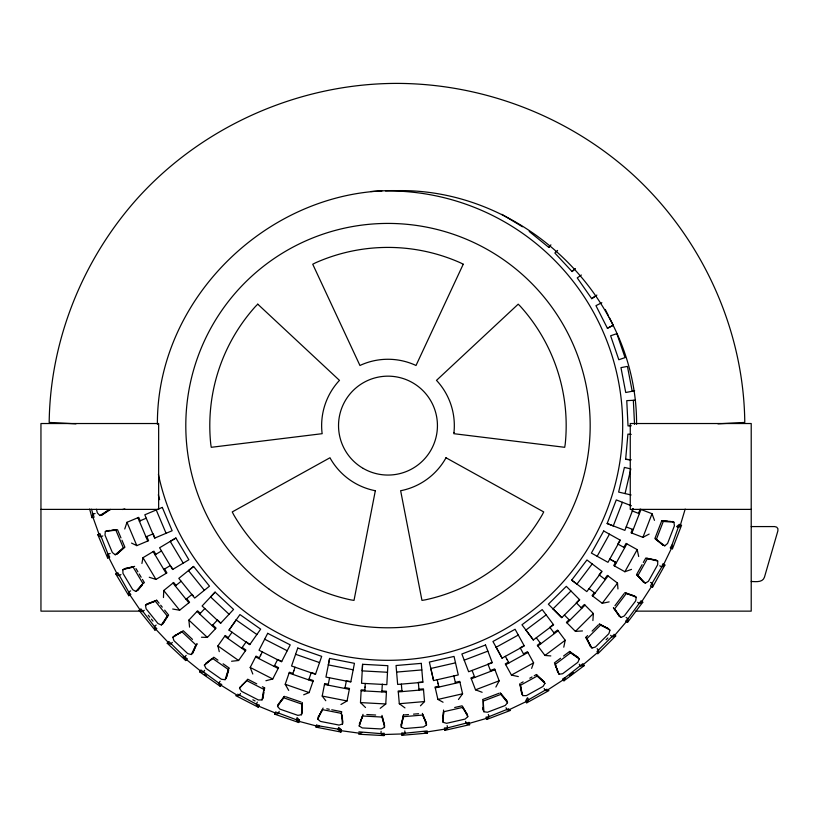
<?xml version="1.0" encoding="UTF-8"?>
<svg xmlns="http://www.w3.org/2000/svg" width="819" height="819" viewBox="0 0 819 819"><rect width="100%" height="100%" fill="white"/><g stroke="black" fill="none" stroke-linecap="round" stroke-linejoin="round"><path stroke-width="1.23" d="M646.918 558.261L655.906 560.042L657.708 561.046L657.688 564.66L648.443 581.255L645.382 583.169L643.58 582.166L636.547 574.621L642.096 564.67M501.074 693.662L506.807 700.808L507.545 702.733L505.2 705.497L487.459 712.254L483.886 711.752L483.149 709.827L483.21 701.105L482.606 699.539L499.17 693.222M277.518 706.449L284.398 696.273L278.184 704.504L277.518 706.449L279.934 709.141L297.87 715.356L301.433 714.752L302.109 712.806L302.313 703.644M301.433 714.752L302.334 702.497M163.452 597.553L163.749 590.509L173.669 582.504L176.003 585.39M157.402 424.324C156.675 297.369 270.761 188.155 396.98 190.643C523.198 188.155 637.295 297.369 636.568 424.324M384.602 725.347L384.49 727.405L381.234 728.971L362.274 727.937L359.203 726.023L362.193 716.482M365.52 707.524L360.483 702.589L361.179 689.854L364.885 690.059M362.582 664.301L361.548 683.271L386.824 684.653L387.858 665.683L362.582 664.301L362.233 670.577M363.012 714.342L359.203 726.023M364.834 690.96L365.243 683.466M381.889 691.891L382.309 684.09M381.101 731.336L380.978 733.629L384.039 735.605L384.162 733.23L380.978 733.629L358.886 731.848M381.971 715.376L384.49 727.405M380.221 708.322L385.769 703.971L386.466 691.236L381.941 690.99M365.018 687.653L365.049 686.998M592.895 620.556L593.365 613.513L584.367 604.483L581.162 607.678M462.663 706.797L467.352 714.67L467.803 716.676L465.11 719.082L446.601 723.31L443.13 722.317L443.57 710.042M442.864 718.028L443.366 712.325M630.65 459.776L625.644 459.326L627.917 434.111L631.193 434.398M240.438 686.506L239.506 688.339L241.523 691.338L258.425 699.999L262.039 699.887L262.971 698.054L263.861 689.373L264.629 687.878L262.377 686.731M109.531 530.436L105.354 531.429L104.975 535.032L112.357 552.528L115.192 554.76L117.097 553.961L124.038 547.983M107.627 557.954L108.067 554.33L99.979 533.701L97.789 534.623L107.627 557.954L109.818 557.033M625.593 620.976L627.497 622.409L627.968 618.795L640.397 601.75M636.23 597.266L624.856 592.628L634.592 596.027L636.23 597.266L635.708 600.849L624.252 615.98L620.945 617.454L619.307 616.216L613.39 607.77L620.945 617.454M442.854 719.072L443.939 711.68L462.448 707.452L467.352 714.67M262.971 698.054L263.892 692.403M264.261 690.141L264.629 687.878M262.039 699.887L263.861 689.373L246.969 680.722L241.37 685.687M141.912 563.472L142.977 557.698L153.921 551.156L155.825 554.34M340.929 732.032L338.175 729.657L338.616 727.405L341.39 729.709L340.929 732.032L316.093 727.149L316.554 724.815M331.767 709.766L341.707 711.721L341.38 713.369L342.915 721.959L342.516 723.976L339.076 725.081L320.444 721.416L317.68 719.092L321.959 710.063M325.788 700.726L322.205 696.068L324.662 683.558L328.306 684.274M329.607 658.445L325.942 677.078L350.788 681.971L354.453 663.329L329.607 658.445L328.399 664.608M323.075 708.056L317.68 719.092M328.132 685.155L329.576 677.794M344.881 688.451L346.396 680.794M340.95 704.494L347.051 700.951L349.508 688.441L345.065 687.571M563.769 647.174L565.212 640.274L557.565 630.067L553.941 632.79M422.799 714.455L426.351 722.901L426.525 724.958L423.515 726.965L404.596 728.572L401.29 727.098L403.439 715.007L408.486 714.577M401.29 727.098L401.115 725.05L403.439 715.007M625.061 493.57L630.814 468.908L624.395 467.414L618.642 492.076L631.101 494.973M211.967 658.609L204.381 665.12L205.968 668.376L221.499 679.299L225.092 679.688L226.269 678.009L228.368 669.532L229.33 668.161L223.116 663.789M94.236 517.035L91.943 517.649L92.875 514.127L91.574 509.234M685.175 509.101L680.169 525.767M609.92 630.149L599.303 623.965L608.466 628.685L609.92 630.149L608.906 633.619L595.454 647.01L591.983 648.013L590.53 646.549L585.851 637.366L587.643 635.575M401.115 725.05L403.583 716.676L422.502 715.069L426.351 722.901M226.269 678.009L228.655 670.351M225.092 679.688L228.368 669.532L212.838 658.609L205.569 663.441M124.754 529.002L126.976 522.307L138.728 517.362L140.172 520.771M274.826 714.209L275.604 711.967L296.345 719.768L299.519 720.259L298.74 722.501L274.826 714.209L278.409 713.544L279.156 711.373M288.687 690.407L285.207 684.274L289.383 672.235L292.885 673.453M292.588 674.303L295.055 667.209M293.683 671.17L293.888 670.556M308.722 679.903L311.281 672.522M303.685 694.788L309.121 692.577L313.298 680.528L309.019 679.043M531.623 668.376L533.609 662.847L527.456 651.678L523.484 653.869M671.703 547.839L663.585 564.629M613.001 525.788L607.145 523.525L616.277 499.907L631.388 505.753M613.298 525.9L622.42 502.282M632.882 508.763L632.063 510.872L639.352 513.687M633.169 508.875L624.866 530.374L607.145 523.525M632.36 529.289L631.019 532.749L642.915 537.346L649.16 534.08M638.513 513.37L640.151 509.142L652.037 513.728L654.473 520.352M631.859 533.077L640.99 509.459M642.915 537.346L652.037 513.728M667.434 521.191L661.711 520.864L654.872 538.574L664.803 545.812L667.567 543.488L674.416 525.778L673.924 522.194L672.01 521.447M671.918 545.167L679.371 524.293L676.617 526.627L678.767 527.456L681.592 525.153L672.46 548.771L670.249 547.911L671.918 545.167L672.46 548.771M192.721 653.05L195.966 644.952L197.113 643.724L192.721 653.05L191.308 654.545L187.807 653.654L173.956 640.673L172.829 637.243L181.255 631.848M563.963 680.804L565.417 677.456L582.8 663.718L584.223 665.612L563.963 680.804L562.54 678.9M563.564 656.009L569.645 651.443L578.06 657.401L579.299 659.049L577.815 662.336L562.622 673.73L559.039 674.232L555.2 665.008M359.316 723.965L362.919 716.021L381.879 717.055L384.213 724.16M191.308 654.545L195.966 644.952L182.115 631.961L174.242 635.739M252.795 674.017L250.204 667.454L256.019 656.111L259.316 657.8M240.448 693.447L239.394 695.485L235.759 695.648L258.292 707.196L259.377 705.077L256.296 704.145L237.694 694.184M258.906 658.609L262.326 651.924M260.422 655.65L260.718 655.077M274.109 666.39L277.672 659.438M257.34 702.108L256.296 704.145L258.292 707.196M265.899 680.732L272.737 679.002L278.552 667.659L274.519 665.591M495.884 687.039L499.18 680.804L494.635 668.898L490.397 670.505M597.143 556.285L609.469 534.162M620.034 540.059L617.823 544.011L624.651 547.819M615.55 562.295L613.738 565.53L624.877 571.744L631.521 569.379M623.863 547.379L626.064 543.417L637.202 549.621L638.687 556.521M614.537 565.97L626.852 543.857M624.877 571.744L637.202 549.621M643.324 562.458L645.792 558.036L657.708 561.046M652.548 587.162L664.874 565.049L662.796 563.892L661.762 566.932L650.481 586.005L652.548 587.162L652.518 583.517L650.511 582.401M159.091 603.204L156.705 600.255L147.082 603.941L145.475 605.241L146.099 608.793L158.016 623.576L161.363 624.948L162.961 623.658L167.311 616.093L168.622 615.038L164.65 610.104M525.593 700.736L526.74 702.815L528.634 699.702L546.928 689.188M534.223 675.757L536.445 674.528L543.949 681.592L544.942 683.394L543.017 686.455L526.392 695.628L522.778 695.618L521.775 693.816L520.034 684.827M318.069 717.075L322.747 709.704L341.38 713.369L342.516 723.976M526.238 699.723L527.528 697.696L528.634 699.702L526.607 700.388M641.441 602.078L651.607 586.414M162.961 623.658L167.987 615.99M161.363 624.948L167.311 616.093L155.395 601.31L147.082 603.941M613.421 635.165L596.979 651.535M229.023 630.108L239.947 614.567L260.657 629.146L249.723 644.676L229.023 630.108L236.333 619.707M228.122 637.837L227.733 638.38L232.053 632.237M201.781 670.659L218.816 683.107L221.734 684.459L220.362 686.404L199.652 671.836L201.024 669.891M219.267 651.637L217.885 645.925L225.225 635.503L228.255 637.632M204.607 670.3L203.286 672.184L199.652 671.836M241.697 648.198L246.202 641.809L249.908 644.42M220.137 681.234L218.816 683.107L220.362 686.404M231.582 661.25L238.595 660.493L245.925 650.071L242.219 647.46M458.456 699.518L462.581 693.795L459.746 681.367L455.323 682.381M571.672 580.139L586.947 559.961L602.088 571.427L586.813 591.605L571.672 580.139L576.678 583.937M576.924 584.121L592.198 563.933M601.166 572.143L599.109 574.846L605.333 579.565M594.307 592.639L592.076 595.587L602.231 603.286L609.141 601.873M604.617 579.023L607.35 575.409L617.516 583.097L617.946 588.963M592.792 596.14L608.077 575.952M602.231 603.286L617.516 583.097M614.926 605.743L624.088 593.632M627.497 622.409L642.772 602.221L640.878 600.788M133.528 566.625L124.601 568.683L122.84 569.737L122.963 573.351L132.698 589.649L135.821 591.472L137.592 590.417L142.946 583.527L144.39 582.657L142.445 579.402M627.088 620.833L614.168 635.953M529.197 231.449L548.843 247.43L550.921 244.871M548.843 247.43L550.419 245.475M488.308 714.465L489.117 716.615L485.964 717.209L486.803 719.43L489.117 716.615L508.701 708.742M278.184 704.504L283.845 697.86L301.781 704.084L302.109 712.806M137.592 590.417L142.127 585.247M135.821 591.472L142.946 583.527L133.2 567.229L124.601 568.683M167.219 643.232L168.847 641.492L184.623 657.063L187.326 658.804L185.698 660.544L167.219 643.232L170.762 644.072L172.338 642.403M189.568 627.129L188.882 620.106L197.594 610.81L200.307 613.339M215.09 592.127L202.109 605.988L220.587 623.3L233.569 609.438L215.09 592.127L210.8 596.713M199.682 614.004L204.811 608.527M212.141 625.675L217.485 619.973L220.792 623.075M186.189 655.384L184.623 657.063L185.698 660.544M201.484 637.233L207.361 637.417L216.073 628.112L212.766 625.02M420.454 705.804L424.529 701.566L423.443 688.871L418.929 689.25M239.506 688.339L247.737 679.217L256.746 683.845M597.45 652.671L582.237 665.489M553.02 608.875L570.966 591.011M579.494 599.58L576.279 602.784L581.797 608.322M561.773 617.659L579.719 599.805L566.318 586.343L548.372 604.207L561.773 617.659L552.805 608.66M569.051 619.727L566.431 622.338L575.419 631.377L582.463 630.937M567.065 622.983L585.012 605.118M575.419 631.377L593.365 613.513M592.127 631.111L598.402 624.856M606.091 639.762L607.882 637.97M614.035 634.285L615.714 635.964L597.768 653.828L598.74 650.317L597.123 648.689M117.097 553.961L123.352 547.88L124.908 547.235L121.949 540.233M557.606 250.43L554.842 252.989L572.071 271.55L574.836 268.98M572.071 271.55L575.286 268.56M444.952 730.323L447.635 727.856L469.103 722.368L469.635 724.682L444.952 730.323L444.42 727.999L447.635 727.856L447.123 725.614M626.381 620.249L627.968 618.795L626.136 617.413M115.192 554.76L123.352 547.88L115.97 530.384L107.248 530.63M569.666 675.675L573.535 672.542M139.076 610.39L140.929 608.896L154.392 626.504L156.818 628.613L154.965 630.098L139.076 610.39L142.475 611.721L144.257 610.278M193.601 566.451L178.808 578.368L194.697 598.075L209.49 586.158L193.601 566.451L188.708 570.393M156.705 600.255L145.475 605.241M175.297 585.964L181.142 581.255M186.015 599.252L192.096 594.359L193.519 596.119M156.173 625.061L154.392 626.504L154.965 630.098M172.686 609.019L179.637 610.216L189.558 602.221L186.712 598.689M204.381 665.12L213.8 657.237L217.946 660.145M525.911 630.057L546.16 614.864M553.419 624.539L549.795 627.262L554.483 633.517M533.353 639.977L553.603 624.795L542.209 609.592L521.959 624.784L533.353 639.977L525.726 629.811M540.274 643.038L537.315 645.259L544.963 655.456L550.818 655.917M537.858 645.986L558.108 630.794M544.963 655.456L565.212 640.274M560.524 658.281L554.453 662.837L559.039 674.232M101.863 515.008L108.917 509.868L110.534 509.438L101.863 515.008L99.877 515.54L97.379 512.929L96.396 509.254M581.367 275.02L577.241 277.897L591.717 298.669L596.877 295.075M591.717 298.669L596.222 295.526M404.801 730.927L404.995 733.22L401.791 732.913L401.996 735.288L404.995 733.22L425.982 731.05M547.757 689.905L563.411 679.739M99.877 515.54L108.917 509.868M664.874 565.049L661.762 566.932L659.756 565.816M115.786 573.955L117.823 572.727L128.706 592.035L130.815 594.461L128.778 595.679L115.786 573.955L118.96 575.737L120.936 574.559M175.89 538.022L159.592 547.768L172.574 569.502L188.882 559.756L175.89 538.022L170.495 541.246M134.644 566.359L122.84 569.737M155.047 554.801L161.486 550.952M163.81 569.461L170.516 565.448M130.671 590.857L128.706 592.035L128.778 595.679M149.253 577.262L155.968 579.422L166.912 572.89L164.588 568.99M172.829 637.243L183.261 630.743L192.496 639.393M496.109 647.266L518.284 635.042M524.119 645.628L520.157 647.819L523.925 654.657M502.098 658.128L524.273 645.904L515.1 629.268L492.936 641.492L502.098 658.128L495.966 647M508.538 662.11L505.282 663.902L511.445 675.071L518.325 676.586M505.722 664.7L527.897 652.477M511.445 675.071L533.609 662.847M520.925 683.087L523.136 681.869M529.791 678.193L532.012 676.975M526.74 702.815L548.914 690.591L545.27 690.54L544.154 688.523M527.016 701.207L509.06 709.766M601.842 302.692L595.956 305.671L607.401 328.255L613.001 325.419M607.401 328.255L613.277 325.276L609.275 317.373M563.503 678.419L565.417 677.456M362.018 732.585L358.753 734.223L384.039 735.605M642.772 602.221L639.424 603.654L637.591 602.272M102.795 535.943L100.686 536.834L97.789 534.623M139.947 520.874L139.332 521.13L146.253 518.212M145.977 536.854L153.173 533.824L154.934 538.001M110.176 553.439L108.067 554.33L109.234 556.132M131.531 543.079L136.824 545.638L148.567 540.683L146.806 536.506M486.988 718.243L469.072 723.443M464.209 660.155L487.868 651.136M492.178 662.438L487.94 664.055L490.724 671.355M474.447 676.586L470.976 677.917L475.522 689.823L482.135 692.29M471.304 678.756L494.963 669.737M475.522 689.823L499.18 680.804M486.803 719.43L510.462 710.411L506.869 709.848L506.05 707.698M316.093 727.149L319.543 725.992L341.39 729.709M615.714 635.964L612.202 636.916L610.575 635.288M95.096 513.533L92.875 514.127L93.786 516.062M122.563 509.52L124.846 508.906M430.825 668.478L455.507 662.837M433.589 680.569L458.271 674.938L454.043 656.418L429.361 662.059L433.589 680.569L430.753 668.181M438.677 686.179L435.063 687.008L437.899 699.436L443.069 702.231M435.258 687.888L459.94 682.247M437.899 699.436L462.581 693.795M454.678 707.503L462.08 705.814L467.803 716.676M634.643 390.796L625.736 392.506L620.966 367.639L627.436 366.4L632.207 391.267M426.443 732.043L444.871 729.125M584.223 665.612L580.61 666.072L579.228 664.229M105.354 531.429L117.526 529.739L120.966 537.899M111.814 530.231L116.38 529.832M396.611 672.082L421.836 669.932M422.86 681.981L418.345 682.37L419.011 690.151M401.914 690.704L398.218 691.011L399.303 703.716L404.975 707.903M398.3 691.912L423.525 689.762M399.303 703.716L424.529 701.566M413.534 714.148L418.581 713.718M401.996 735.288L427.221 733.138L427.016 730.763M717.956 423.832L744.778 422.44C743.795 327.61 700.48 234.971 629.903 171.918C566.277 115.438 482.022 83.569 396.98 83.395C299.774 83.395 203.747 125.481 138.298 197.43C83.006 258.661 50.143 339.803 49.181 422.44L76.003 423.832M402.897 733.926L384.254 734.51M635.513 400.194L626.76 400.634L628.03 425.921L631.316 425.757M670.761 521.457L661.711 520.864M40.95 509.387L158.651 509.387L158.651 423.525L40.95 423.525L40.95 611.138L138.923 611.138M751.218 509.387L630.261 509.387L630.261 423.525L751.218 423.525L751.218 611.138L635.493 611.138M751.218 526.576L774.651 526.576L776.719 527.16L777.907 528.726L777.876 530.876L764.465 577.18C762.673 582.719 755.64 581.623 751.218 581.47M359.398 733.21L339.69 730.487M362.223 670.884L387.5 672.266M361.138 690.755L386.414 692.147M360.483 702.589L385.769 703.971M366.81 714.547L375.655 715.028M673.924 522.194L663.288 521.468L656.439 539.189L662.878 545.065L664.803 545.812M625.644 459.326L631.121 459.817M655.906 560.042L647.266 558.855L638.021 575.44L643.58 582.166M328.337 664.905L353.173 669.799M347.502 681.009L350.839 681.664M324.488 684.438L349.334 689.332M322.205 696.068L347.051 700.951M326.801 708.793L329.279 709.274M298.474 721.191L316.503 726.023M634.592 596.027L626.197 593.642L614.731 608.783L619.307 616.216M469.635 724.682L466.144 723.627L465.642 721.385M295.608 654.279L319.533 662.581M312.356 672.89L315.571 674.006M289.087 673.085L313.012 681.388M285.207 684.274L309.121 692.577M285.585 696.693L301.136 702.078M275.041 712.888L258.937 706.285M626.197 526.914L633.2 529.617M317.547 725.204L319.543 725.992M608.466 628.685L600.491 625.163L587.028 638.554L590.53 646.549M423.914 731.602L427.221 733.138M236.763 694.993L220.905 685.165M264.68 639.199L287.213 650.747M278.675 659.96L281.705 661.506M255.61 656.91L278.143 668.458M250.204 667.454L272.737 679.002M252.836 699.795L255.088 700.951M615.755 562.407L609.786 559.08L616.338 562.735M636.547 574.621L645.382 583.169M501.883 214.343L522.471 226.771M578.06 657.401L570.648 652.794L569.645 651.443M236.159 619.963L256.869 634.53M224.703 636.24L245.413 650.808M217.885 645.925L238.595 660.493M579.299 659.049L570.648 652.794L555.456 664.189L557.811 672.594M589.045 588.646L595.034 593.181M655.763 539.301L662.878 545.065M183.087 656.879L200.491 670.976M204.361 674.109L206.296 675.675M543.949 681.592L537.254 676.003L536.445 674.528M210.585 596.938L229.064 614.25M196.98 611.465L215.458 628.777M188.882 620.106L207.361 637.417M544.942 683.394L537.254 676.003L520.628 685.175L521.775 693.816M167.956 642.116L155.139 628.562M564.404 615.049L569.696 620.362M585.851 637.366L591.983 648.013M299.519 720.259L297.092 717.598L296.345 719.768L298.74 722.501M506.807 700.808L500.952 694.338L500.358 692.772M140.264 610.196L129.781 594.768M188.472 570.577L204.361 590.294M172.973 583.077L188.861 602.784M163.749 590.509L179.637 610.216M160.678 605.18L162.264 607.145M148.229 615.202L149.826 617.178M151.413 619.154L152.999 621.119M507.545 702.733L500.952 694.338L483.21 701.105L483.886 711.752M540.427 643.232L540.816 643.754L536.322 637.755M170.229 541.4L183.221 563.134M171.099 566.42L172.84 569.338M153.143 551.617L166.134 573.351M142.977 557.698L155.968 579.422M135.944 568.54L137.899 571.795M139.199 573.965L141.144 577.231M507.053 659.438L507.37 660.001M505.343 656.336L508.968 662.909M519.809 683.701L522.778 695.618M108.425 556.869L116.902 573.505M605.272 309.469L608.128 315.12M156.234 509.971L166.073 533.302M137.899 517.71L147.737 541.042M126.976 522.307L136.824 545.638M426.525 724.958L422.358 713.39M98.915 533.906L93.049 517.516M472.092 670.423L474.764 677.436M158.313 494.789L159.613 499.682M89.66 509.08L91.943 517.649M382.268 716.482L384.306 724.242M453.777 675.644L455.518 683.261M437.991 683.2L438.134 683.834M437.203 679.75L438.871 687.059M442.669 720.31L443.13 722.317M342.107 715.13L342.506 718.55M401.351 684.121L401.996 691.605L401.934 690.939M483.026 707.544L483.149 709.827M633.343 400.307L634.541 424.324M385.524 190.909A234.705 234.705 0 0 1 622 407.606A234.705 234.705 0 0 1 421.457 657.913A234.705 234.705 0 0 1 158.405 474.406M370.792 191.533A234.705 234.705 0 0 1 381.849 190.981M453.961 432.545L453.787 433.681L564.711 447.307L565.202 444.236A178.194 178.194 0 0 0 520.403 306.367L518.212 304.166L436.466 380.395L437.285 381.214A66.349 66.349 0 0 1 453.961 432.545M375.337 490.683L354.013 600.388L350.931 599.907A178.194 178.194 0 0 1 233.661 514.701L232.248 511.926L329.996 457.749L330.528 458.783A66.349 66.349 0 0 0 374.191 490.499L375.337 490.683M297.768 648.054L291.544 666.001L315.469 674.293L321.693 656.357L297.768 648.054M463.237 264.23L416.001 365.52L414.967 364.998A66.349 66.349 0 0 0 360.995 364.998L359.961 365.52L312.735 264.23L315.51 262.817A178.194 178.194 0 0 1 460.462 262.817L463.237 264.23M445.966 457.749L445.444 458.783A66.349 66.349 0 0 1 401.781 490.499L400.634 490.683L421.959 600.388L425.03 599.907A178.194 178.194 0 0 0 542.301 514.701L543.714 511.926L445.966 457.749M267.69 633.333L259.029 650.235L281.562 661.783L290.223 644.881L267.69 633.333M603.716 530.958L591.39 553.071L607.974 562.325L620.3 540.202L603.716 530.958M257.76 304.166L255.559 306.367A178.194 178.194 0 0 0 210.77 444.236L211.251 447.307L322.184 433.681L322 432.545A66.349 66.349 0 0 1 338.677 381.214L339.496 380.395L257.76 304.166M162.305 507.411L144.809 514.793L154.648 538.124L172.144 530.743L162.305 507.411M485.524 644.983L461.865 654.002L468.632 671.744L492.291 662.725L485.524 644.983M616.861 333.65L610.626 335.78L618.816 359.746L625.051 357.606L616.861 333.65M421.273 663.37L396.048 665.519L397.655 684.438L422.891 682.288L421.273 663.37M269.144 589.178A202.191 202.191 0 0 0 589.066 446.744A202.191 202.191 0 0 0 305.743 240.899A202.191 202.191 0 0 0 269.144 589.178M363.257 468.437A49.457 49.457 0 0 0 437.438 425.604A49.457 49.457 0 0 0 363.257 382.78A49.457 49.457 0 0 0 363.257 468.437"/></g></svg>
